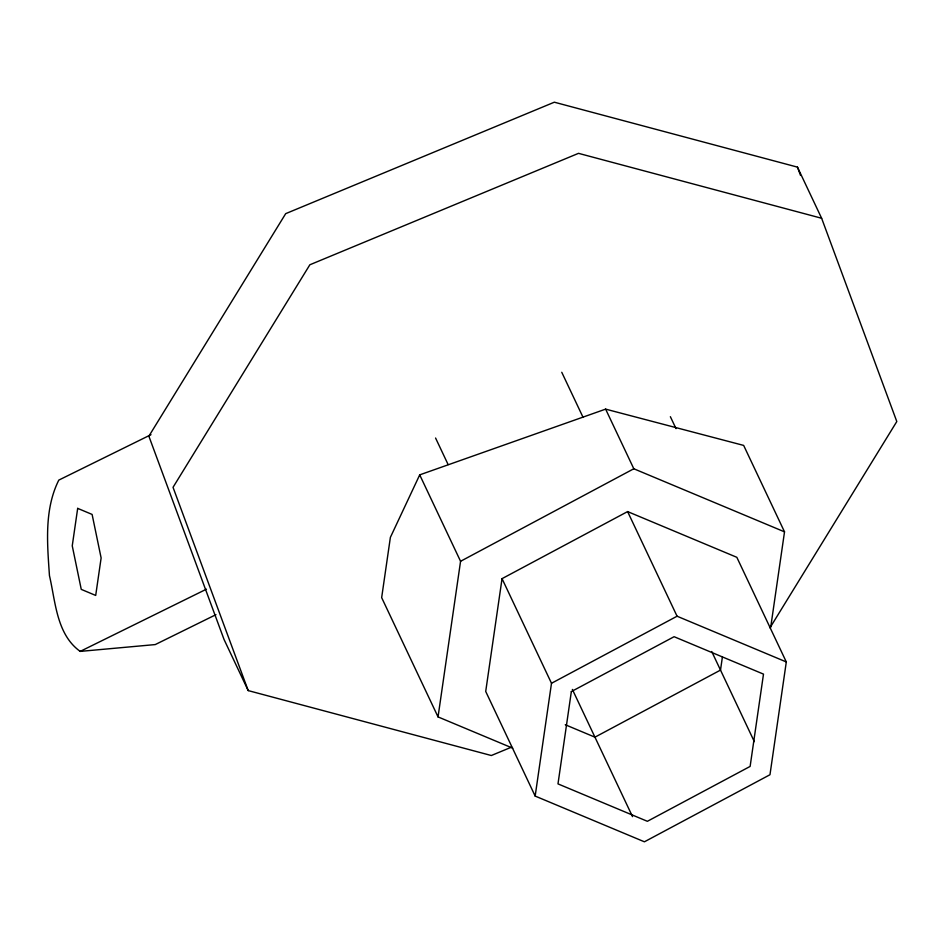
<?xml version="1.0" encoding="UTF-8"?>
<svg xmlns="http://www.w3.org/2000/svg" width="944" height="944" viewBox="0 0 944 944"><rect width="100%" height="100%" fill="white"/><g stroke="black" fill="none" stroke-linecap="round" stroke-linejoin="round"><path stroke-width="1.42" d="M512.71 748.167L438.04 716.909L460.566 561.291L419.714 474.867L605.623 409.13L743.66 445.415L784.523 531.85L770.717 627.205M502.043 578.648L485.712 691.445L535.165 796.075L644.41 841.8L769.974 774.729L786.305 661.945L736.839 557.314L627.607 511.589L502.043 578.648L551.497 683.279L535.165 796.075M722.384 657.154L720.508 670.098L594.944 737.17L565.279 724.744M419.714 474.867L390.379 537.384L381.659 597.635L438.04 716.909M769.974 627.819L896.8 421.531L821.634 218.265L797.468 167.135L554.34 102.2L285.69 213.651L148.869 436.187L224.035 639.454L248.201 690.595L491.317 755.519L511.672 747.082M460.566 561.291L633.813 468.767L784.523 531.85M551.497 683.279L677.072 616.22L786.305 661.945M150.993 434.677L58.799 480.107C44.038 509.677 47.306 543.732 49.454 575.639C55.554 601.706 56.463 634.344 80.193 651.395L155.253 644.575L215.964 614.662M80.193 651.395L206.441 589.174M821.634 218.265L578.519 153.341L309.856 264.78L173.035 487.316L248.201 690.595M670.37 416.693L676.022 428.635M605.623 409.13L633.813 468.767M711.729 651.525L754.315 741.618M561.763 372.29L583.085 417.401M627.607 511.589L677.072 616.22M572.371 689.415L632.515 816.631M435.573 438.028L448.117 464.566M797.468 167.135L800.536 175.431M77.679 508.368L72.251 545.833L81.255 589.375L95.698 595.44L101.126 557.963L92.111 514.433L77.679 508.368M571.344 691.586L557.987 783.886L647.372 821.304L750.126 766.422L763.495 674.122L674.099 636.704L571.344 691.586"/></g></svg>
